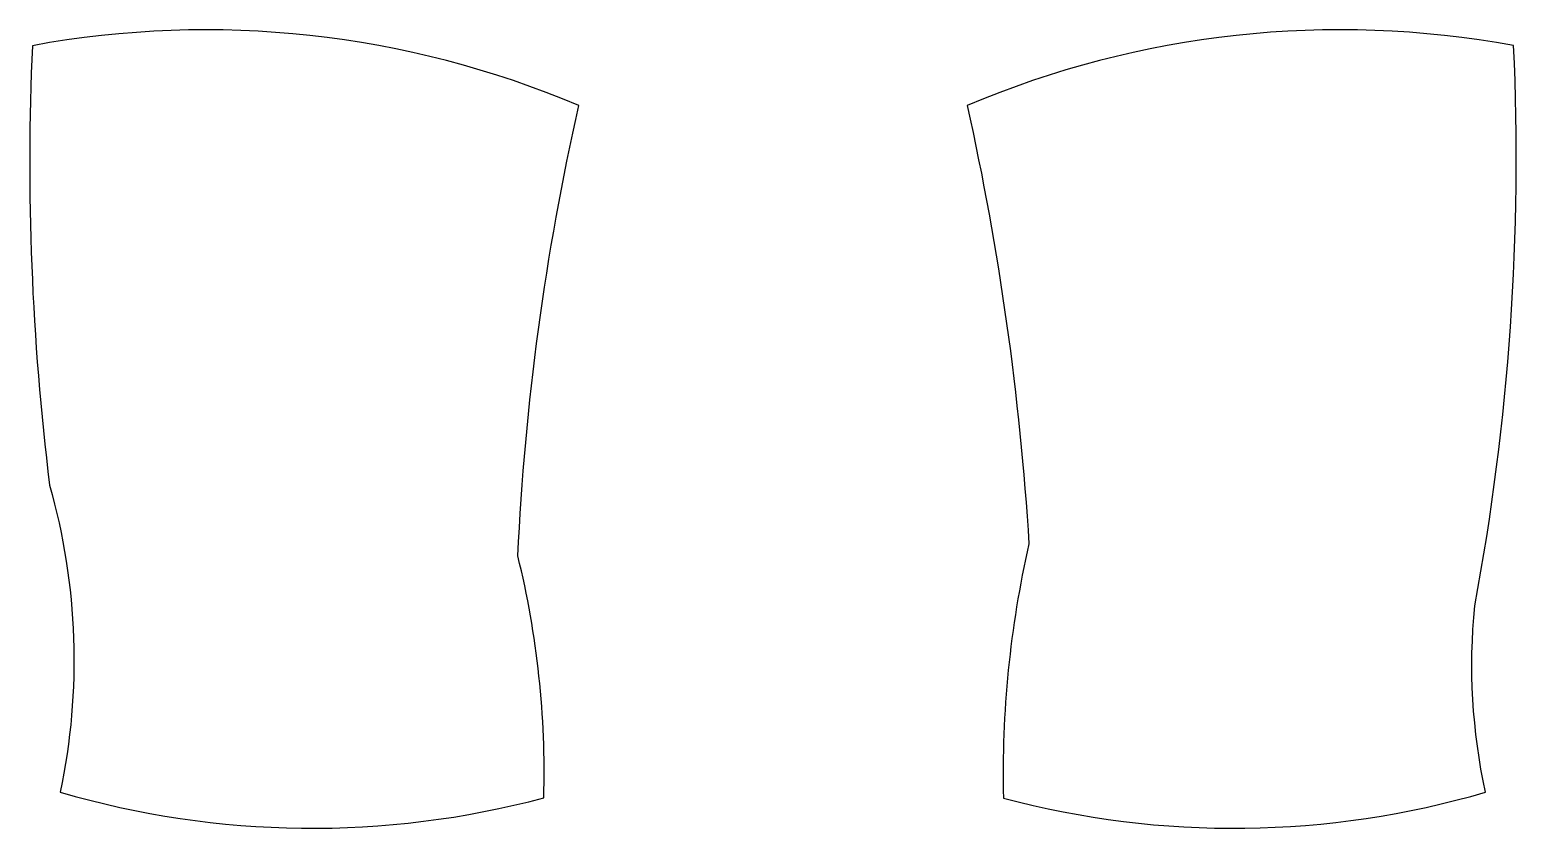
# Model space of a CAD drawing. Header units: millimetres. Extents: x 38.7 to 69.3, y 24.7 to 41.2.
import ezdxf

# ---------------------------------------------------------------- set-up
doc = ezdxf.new("R2010")
doc.units = ezdxf.units.MM
doc.layers.add('grabado linea medio', color=3, linetype='Continuous', true_color=0x00ff00)

msp = doc.modelspace()

# ---------------------------------------------------------------- linework, layer by layer
at = {"layer": 'grabado linea medio'}
for points in [[(38.728, 40.831, 0.041916), (39.083, 31.775, -0.121189), (39.304, 25.451, 0.13725), (49.272, 25.334, 0.067965), (48.739, 30.317, -0.043875), (49.996, 39.598, 0.146568)], [(58.004, 39.598, -0.039171), (59.277, 30.566, 0.061659), (58.75, 25.327, 0.136854), (68.691, 25.45, -0.077592), (68.47, 29.287, 0.057987), (69.272, 40.833, 0.146568)]]:
    msp.add_lwpolyline(points, format="xyb", close=True, dxfattribs=at)

doc.saveas('drawing.dxf')
